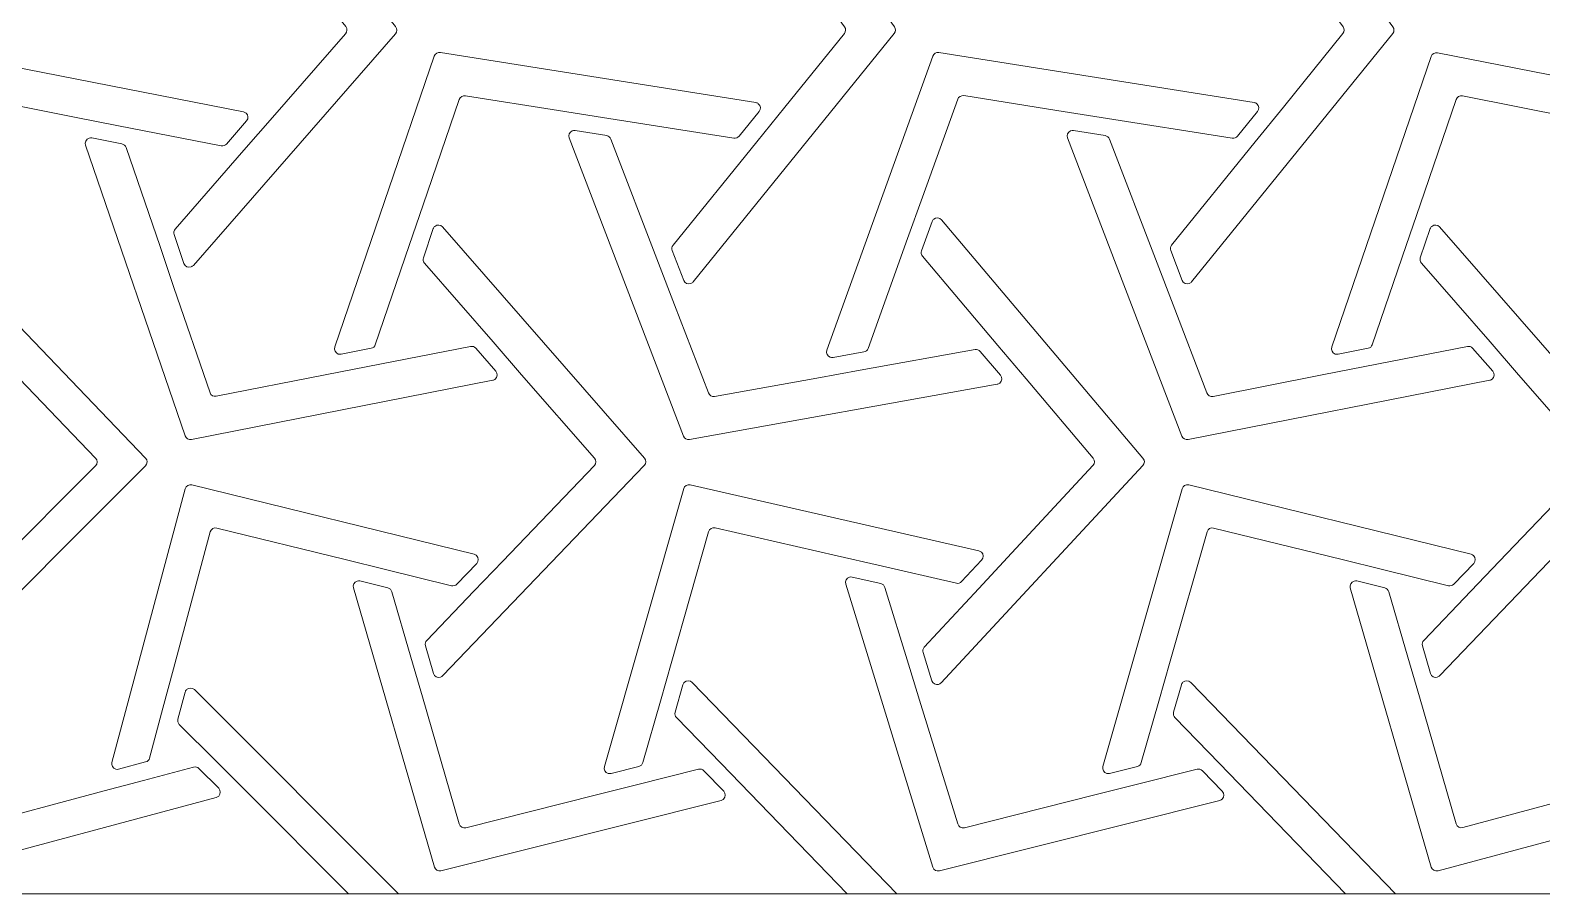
# Model space of a CAD drawing. Header units: millimetres. Extents: x 0.8 to 39, y 0.8 to 33.9.
# Drawn here: x 11.34 to 25.85, y 0.77 to 9.05 of the extents above; entities that cross this region are included whole.
import ezdxf

# ---------------------------------------------------------------- set-up
doc = ezdxf.new("R2010")
doc.units = ezdxf.units.MM
doc.header["$MEASUREMENT"] = 0
doc.layers.add('Layer 1', color=7, linetype='Continuous', lineweight=0)

# ---------------------------------------------------------------- blocks, each defined once
blk = doc.blocks.new('Block_0')
at = {"layer": 'Layer 1', "color": 1, "lineweight": 0, "true_color": 0xff0000}
for points, knots in [([(5.548, 9.05), (5.548, 9.05), (7.94, 4.907), (7.94, 4.907), (7.94, 4.907), (10.331, 0.765), (10.331, 0.765), (10.331, 0.765), (15.114, 0.765), (15.114, 0.765), (15.114, 0.765), (19.897, 0.765), (19.897, 0.765), (19.897, 0.765), (24.68, 0.765), (24.68, 0.765), (24.68, 0.765), (29.463, 0.765), (29.463, 0.765), (29.463, 0.765), (31.855, 4.907), (31.855, 4.907), (31.855, 4.907), (34.246, 9.05), (34.246, 9.05), (34.246, 9.05), (36.638, 13.192), (36.638, 13.192), (36.638, 13.192), (39.029, 17.334), (39.029, 17.334), (39.029, 17.334), (36.638, 21.476), (36.638, 21.476), (36.638, 21.476), (34.246, 25.619), (34.246, 25.619), (34.246, 25.619), (31.855, 29.761), (31.855, 29.761), (31.855, 29.761), (29.463, 33.903), (29.463, 33.903), (29.463, 33.903), (24.68, 33.903), (24.68, 33.903), (24.68, 33.903), (19.897, 33.903), (19.897, 33.903), (19.897, 33.903), (15.114, 33.903), (15.114, 33.903), (15.114, 33.903), (10.331, 33.903), (10.331, 33.903), (10.331, 33.903), (7.94, 29.761), (7.94, 29.761), (7.94, 29.761), (5.548, 25.619), (5.548, 25.619), (5.548, 25.619), (3.157, 21.476), (3.157, 21.476), (3.157, 21.476), (0.765, 17.334), (0.765, 17.334), (0.765, 17.334), (3.157, 13.192), (3.157, 13.192), (3.157, 13.192), (5.548, 9.05), (5.548, 9.05)], [0, 0, 0, 0, 1, 1, 1, 2, 2, 2, 3, 3, 3, 4, 4, 4, 5, 5, 5, 6, 6, 6, 7, 7, 7, 8, 8, 8, 9, 9, 9, 10, 10, 10, 11, 11, 11, 12, 12, 12, 13, 13, 13, 14, 14, 14, 15, 15, 15, 16, 16, 16, 17, 17, 17, 18, 18, 18, 19, 19, 19, 20, 20, 20, 21, 21, 21, 22, 22, 22, 23, 23, 23, 24, 24, 24, 24]), ([(19.634, 9.083), (19.634, 9.083), (17.74, 11.689), (17.74, 11.689), (17.723, 11.713), (17.69, 11.718), (17.666, 11.701), (17.659, 11.695), (17.653, 11.688), (17.649, 11.68), (17.649, 11.68), (17.517, 11.383), (17.517, 11.383), (17.51, 11.366), (17.512, 11.346), (17.523, 11.331), (17.523, 11.331), (18.497, 9.989), (18.497, 9.989), (18.497, 9.989), (18.497, 9.989), (18.497, 9.989), (18.497, 9.989), (18.76, 9.627), (18.76, 9.627), (18.76, 9.627), (18.76, 9.627), (18.76, 9.627), (18.76, 9.627), (19.156, 9.083), (19.156, 9.083), (19.17, 9.063), (19.169, 9.037), (19.154, 9.018), (19.154, 9.018), (18.583, 8.312), (18.583, 8.312), (18.583, 8.312), (18.583, 8.312), (18.583, 8.312), (18.583, 8.312), (18.313, 7.979), (18.313, 7.979), (18.313, 7.979), (18.313, 7.979), (18.313, 7.979), (18.313, 7.979), (17.51, 6.988), (17.51, 6.988), (17.498, 6.973), (17.495, 6.953), (17.502, 6.936), (17.502, 6.936), (17.612, 6.649), (17.612, 6.649), (17.622, 6.622), (17.653, 6.608), (17.68, 6.619), (17.689, 6.622), (17.697, 6.627), (17.703, 6.635), (17.703, 6.635), (19.633, 9.018), (19.633, 9.018), (19.648, 9.037), (19.648, 9.063), (19.634, 9.083)], [0, 0, 0, 0, 1, 1, 1, 2, 2, 2, 3, 3, 3, 4, 4, 4, 5, 5, 5, 6, 6, 6, 7, 7, 7, 8, 8, 8, 9, 9, 9, 10, 10, 10, 11, 11, 11, 12, 12, 12, 13, 13, 13, 14, 14, 14, 15, 15, 15, 16, 16, 16, 17, 17, 17, 18, 18, 18, 19, 19, 19, 20, 20, 20, 21, 21, 21, 22, 22, 22, 22]), ([(24.417, 9.083), (24.417, 9.083), (22.523, 11.689), (22.523, 11.689), (22.506, 11.713), (22.473, 11.718), (22.45, 11.701), (22.442, 11.695), (22.436, 11.688), (22.432, 11.68), (22.432, 11.68), (22.3, 11.383), (22.3, 11.383), (22.293, 11.366), (22.295, 11.346), (22.306, 11.331), (22.306, 11.331), (23.281, 9.989), (23.281, 9.989), (23.281, 9.989), (23.281, 9.989), (23.281, 9.989), (23.281, 9.989), (23.543, 9.627), (23.543, 9.627), (23.543, 9.627), (23.543, 9.627), (23.543, 9.627), (23.543, 9.627), (23.939, 9.083), (23.939, 9.083), (23.953, 9.063), (23.952, 9.037), (23.937, 9.018), (23.937, 9.018), (23.366, 8.312), (23.366, 8.312), (23.366, 8.312), (23.366, 8.312), (23.366, 8.312), (23.366, 8.312), (23.096, 7.979), (23.096, 7.979), (23.096, 7.979), (23.096, 7.979), (23.096, 7.979), (23.096, 7.979), (22.293, 6.988), (22.293, 6.988), (22.281, 6.973), (22.278, 6.953), (22.285, 6.936), (22.285, 6.936), (22.395, 6.649), (22.395, 6.649), (22.405, 6.622), (22.436, 6.608), (22.463, 6.619), (22.472, 6.622), (22.48, 6.627), (22.486, 6.635), (22.486, 6.635), (24.416, 9.018), (24.416, 9.018), (24.431, 9.037), (24.431, 9.063), (24.417, 9.083)], [0, 0, 0, 0, 1, 1, 1, 2, 2, 2, 3, 3, 3, 4, 4, 4, 5, 5, 5, 6, 6, 6, 7, 7, 7, 8, 8, 8, 9, 9, 9, 10, 10, 10, 11, 11, 11, 12, 12, 12, 13, 13, 13, 14, 14, 14, 15, 15, 15, 16, 16, 16, 17, 17, 17, 18, 18, 18, 19, 19, 19, 20, 20, 20, 21, 21, 21, 22, 22, 22, 22]), ([(14.847, 9.084), (14.847, 9.084), (12.92, 11.465), (12.92, 11.465), (12.901, 11.487), (12.868, 11.491), (12.845, 11.472), (12.838, 11.467), (12.832, 11.459), (12.829, 11.45), (12.829, 11.45), (12.719, 11.164), (12.719, 11.164), (12.712, 11.146), (12.715, 11.126), (12.727, 11.111), (12.727, 11.111), (13.53, 10.121), (13.53, 10.121), (13.53, 10.121), (13.8, 9.787), (13.8, 9.787), (13.8, 9.787), (14.369, 9.084), (14.369, 9.084), (14.385, 9.064), (14.385, 9.036), (14.368, 9.016), (14.368, 9.016), (13.666, 8.212), (13.666, 8.212), (13.666, 8.212), (13.666, 8.212), (13.666, 8.212), (13.666, 8.212), (13.392, 7.898), (13.392, 7.898), (13.392, 7.898), (12.732, 7.142), (12.732, 7.142), (12.72, 7.127), (12.716, 7.108), (12.722, 7.09), (12.722, 7.09), (12.817, 6.812), (12.817, 6.812), (12.827, 6.784), (12.857, 6.769), (12.885, 6.779), (12.893, 6.782), (12.901, 6.787), (12.907, 6.794), (12.907, 6.794), (14.846, 9.016), (14.846, 9.016), (14.863, 9.036), (14.863, 9.064), (14.847, 9.084)], [0, 0, 0, 0, 1, 1, 1, 2, 2, 2, 3, 3, 3, 4, 4, 4, 5, 5, 5, 6, 6, 6, 7, 7, 7, 8, 8, 8, 9, 9, 9, 10, 10, 10, 11, 11, 11, 12, 12, 12, 13, 13, 13, 14, 14, 14, 15, 15, 15, 16, 16, 16, 17, 17, 17, 18, 18, 18, 19, 19, 19, 19]), ([(10.437, 8.796), (10.437, 8.796), (9.659, 6.115), (9.659, 6.115), (9.65, 6.087), (9.666, 6.058), (9.695, 6.05), (9.703, 6.047), (9.713, 6.047), (9.722, 6.049), (9.722, 6.049), (9.99, 6.115), (9.99, 6.115), (10.009, 6.119), (10.023, 6.133), (10.029, 6.152), (10.029, 6.152), (10.211, 6.779), (10.211, 6.779), (10.211, 6.779), (10.211, 6.779), (10.211, 6.779), (10.211, 6.779), (10.322, 7.162), (10.322, 7.162), (10.322, 7.162), (10.322, 7.162), (10.322, 7.162), (10.322, 7.162), (10.677, 8.382), (10.677, 8.382), (10.684, 8.408), (10.711, 8.424), (10.738, 8.419), (10.738, 8.419), (11.781, 8.214), (11.781, 8.214), (11.781, 8.214), (11.781, 8.214), (11.781, 8.214), (11.781, 8.214), (12.19, 8.134), (12.19, 8.134), (12.19, 8.134), (12.19, 8.134), (12.19, 8.134), (12.19, 8.134), (13.175, 7.941), (13.175, 7.941), (13.193, 7.937), (13.212, 7.944), (13.225, 7.958), (13.225, 7.958), (13.418, 8.18), (13.418, 8.18), (13.437, 8.202), (13.435, 8.235), (13.413, 8.254), (13.406, 8.26), (13.397, 8.264), (13.388, 8.266), (13.388, 8.266), (10.498, 8.833), (10.498, 8.833), (10.471, 8.839), (10.445, 8.822), (10.437, 8.796)], [0, 0, 0, 0, 1, 1, 1, 2, 2, 2, 3, 3, 3, 4, 4, 4, 5, 5, 5, 6, 6, 6, 7, 7, 7, 8, 8, 8, 9, 9, 9, 10, 10, 10, 11, 11, 11, 12, 12, 12, 13, 13, 13, 14, 14, 14, 15, 15, 15, 16, 16, 16, 17, 17, 17, 18, 18, 18, 19, 19, 19, 20, 20, 20, 21, 21, 21, 22, 22, 22, 22]), ([(15.219, 8.8), (15.219, 8.8), (14.264, 6.011), (14.264, 6.011), (14.255, 5.983), (14.27, 5.953), (14.297, 5.943), (14.306, 5.94), (14.315, 5.94), (14.325, 5.942), (14.325, 5.942), (14.613, 5.998), (14.613, 5.998), (14.632, 6.002), (14.647, 6.015), (14.653, 6.033), (14.653, 6.033), (14.978, 6.983), (14.978, 6.983), (14.978, 6.983), (14.978, 6.983), (14.978, 6.983), (14.978, 6.983), (15.113, 7.376), (15.113, 7.376), (15.113, 7.376), (15.113, 7.376), (15.113, 7.376), (15.113, 7.376), (15.459, 8.386), (15.459, 8.386), (15.467, 8.411), (15.492, 8.425), (15.517, 8.421), (15.517, 8.421), (16.41, 8.28), (16.41, 8.28), (16.41, 8.28), (16.41, 8.28), (16.41, 8.28), (16.41, 8.28), (16.834, 8.213), (16.834, 8.213), (16.834, 8.213), (16.834, 8.213), (16.834, 8.213), (16.834, 8.213), (18.093, 8.013), (18.093, 8.013), (18.112, 8.01), (18.131, 8.018), (18.143, 8.032), (18.143, 8.032), (18.336, 8.271), (18.336, 8.271), (18.354, 8.294), (18.351, 8.327), (18.328, 8.345), (18.321, 8.351), (18.312, 8.355), (18.303, 8.356), (18.303, 8.356), (15.278, 8.836), (15.278, 8.836), (15.252, 8.84), (15.228, 8.825), (15.219, 8.8)], [0, 0, 0, 0, 1, 1, 1, 2, 2, 2, 3, 3, 3, 4, 4, 4, 5, 5, 5, 6, 6, 6, 7, 7, 7, 8, 8, 8, 9, 9, 9, 10, 10, 10, 11, 11, 11, 12, 12, 12, 13, 13, 13, 14, 14, 14, 15, 15, 15, 16, 16, 16, 17, 17, 17, 18, 18, 18, 19, 19, 19, 20, 20, 20, 21, 21, 21, 22, 22, 22, 22]), ([(20.002, 8.801), (20.002, 8.801), (18.986, 5.98), (18.986, 5.98), (18.976, 5.952), (18.991, 5.922), (19.018, 5.912), (19.027, 5.909), (19.036, 5.908), (19.045, 5.91), (19.045, 5.91), (19.34, 5.963), (19.34, 5.963), (19.359, 5.966), (19.374, 5.979), (19.381, 5.997), (19.381, 5.997), (19.76, 7.051), (19.76, 7.051), (19.76, 7.051), (19.76, 7.051), (19.76, 7.051), (19.76, 7.051), (19.903, 7.448), (19.903, 7.448), (19.903, 7.448), (19.903, 7.448), (19.903, 7.448), (19.903, 7.448), (20.241, 8.387), (20.241, 8.387), (20.25, 8.411), (20.274, 8.425), (20.299, 8.422), (20.299, 8.422), (21.193, 8.28), (21.193, 8.28), (21.193, 8.28), (21.193, 8.28), (21.193, 8.28), (21.193, 8.28), (21.617, 8.213), (21.617, 8.213), (21.617, 8.213), (21.617, 8.213), (21.617, 8.213), (21.617, 8.213), (22.876, 8.013), (22.876, 8.013), (22.895, 8.01), (22.914, 8.018), (22.926, 8.032), (22.926, 8.032), (23.119, 8.271), (23.119, 8.271), (23.137, 8.294), (23.134, 8.327), (23.111, 8.345), (23.104, 8.351), (23.095, 8.355), (23.086, 8.356), (23.086, 8.356), (20.06, 8.836), (20.06, 8.836), (20.035, 8.84), (20.011, 8.825), (20.002, 8.801)], [0, 0, 0, 0, 1, 1, 1, 2, 2, 2, 3, 3, 3, 4, 4, 4, 5, 5, 5, 6, 6, 6, 7, 7, 7, 8, 8, 8, 9, 9, 9, 10, 10, 10, 11, 11, 11, 12, 12, 12, 13, 13, 13, 14, 14, 14, 15, 15, 15, 16, 16, 16, 17, 17, 17, 18, 18, 18, 19, 19, 19, 20, 20, 20, 21, 21, 21, 22, 22, 22, 22]), ([(24.785, 8.799), (24.785, 8.799), (23.83, 6.011), (23.83, 6.011), (23.821, 5.983), (23.836, 5.953), (23.863, 5.943), (23.872, 5.94), (23.881, 5.94), (23.891, 5.942), (23.891, 5.942), (24.179, 5.998), (24.179, 5.998), (24.198, 6.002), (24.213, 6.015), (24.219, 6.033), (24.219, 6.033), (24.544, 6.983), (24.544, 6.983), (24.544, 6.983), (24.544, 6.983), (24.544, 6.983), (24.544, 6.983), (24.679, 7.376), (24.679, 7.376), (24.679, 7.376), (24.679, 7.376), (24.679, 7.376), (24.679, 7.376), (25.024, 8.385), (25.024, 8.385), (25.033, 8.41), (25.058, 8.425), (25.084, 8.419), (25.084, 8.419), (26.13, 8.214), (26.13, 8.214), (26.13, 8.214), (26.13, 8.214), (26.13, 8.214), (26.13, 8.214), (26.539, 8.134), (26.539, 8.134), (26.539, 8.134), (26.539, 8.134), (26.539, 8.134), (26.539, 8.134), (27.524, 7.941), (27.524, 7.941), (27.542, 7.937), (27.561, 7.944), (27.574, 7.958), (27.574, 7.958), (27.767, 8.18), (27.767, 8.18), (27.786, 8.202), (27.784, 8.235), (27.762, 8.254), (27.755, 8.26), (27.746, 8.264), (27.737, 8.266), (27.737, 8.266), (24.845, 8.834), (24.845, 8.834), (24.819, 8.839), (24.794, 8.824), (24.785, 8.799)], [0, 0, 0, 0, 1, 1, 1, 2, 2, 2, 3, 3, 3, 4, 4, 4, 5, 5, 5, 6, 6, 6, 7, 7, 7, 8, 8, 8, 9, 9, 9, 10, 10, 10, 11, 11, 11, 12, 12, 12, 13, 13, 13, 14, 14, 14, 15, 15, 15, 16, 16, 16, 17, 17, 17, 18, 18, 18, 19, 19, 19, 20, 20, 20, 21, 21, 21, 22, 22, 22, 22]), ([(12.827, 5.158), (12.827, 5.158), (11.873, 7.947), (11.873, 7.947), (11.863, 7.974), (11.878, 8.004), (11.906, 8.014), (11.914, 8.017), (11.924, 8.017), (11.933, 8.016), (11.933, 8.016), (12.222, 7.959), (12.222, 7.959), (12.24, 7.955), (12.255, 7.942), (12.261, 7.924), (12.261, 7.924), (12.587, 6.974), (12.587, 6.974), (12.587, 6.974), (12.587, 6.974), (12.587, 6.974), (12.587, 6.974), (12.721, 6.581), (12.721, 6.581), (12.721, 6.581), (12.721, 6.581), (12.721, 6.581), (12.721, 6.581), (13.067, 5.572), (13.067, 5.572), (13.075, 5.547), (13.101, 5.533), (13.127, 5.538), (13.127, 5.538), (14.173, 5.743), (14.173, 5.743), (14.173, 5.743), (14.173, 5.743), (14.173, 5.743), (14.173, 5.743), (14.581, 5.823), (14.581, 5.823), (14.581, 5.823), (14.581, 5.823), (14.581, 5.823), (14.581, 5.823), (15.566, 6.016), (15.566, 6.016), (15.585, 6.02), (15.604, 6.013), (15.616, 5.999), (15.616, 5.999), (15.809, 5.778), (15.809, 5.778), (15.829, 5.756), (15.826, 5.722), (15.804, 5.703), (15.797, 5.697), (15.789, 5.693), (15.78, 5.691), (15.78, 5.691), (12.888, 5.123), (12.888, 5.123), (12.862, 5.118), (12.836, 5.133), (12.827, 5.158)], [0, 0, 0, 0, 1, 1, 1, 2, 2, 2, 3, 3, 3, 4, 4, 4, 5, 5, 5, 6, 6, 6, 7, 7, 7, 8, 8, 8, 9, 9, 9, 10, 10, 10, 11, 11, 11, 12, 12, 12, 13, 13, 13, 14, 14, 14, 15, 15, 15, 16, 16, 16, 17, 17, 17, 18, 18, 18, 19, 19, 19, 20, 20, 20, 21, 21, 21, 22, 22, 22, 22]), ([(17.61, 5.155), (17.61, 5.155), (16.512, 8.016), (16.512, 8.016), (16.501, 8.043), (16.515, 8.074), (16.542, 8.084), (16.551, 8.087), (16.56, 8.088), (16.569, 8.087), (16.569, 8.087), (16.873, 8.039), (16.873, 8.039), (16.891, 8.036), (16.907, 8.023), (16.914, 8.006), (16.914, 8.006), (17.371, 6.815), (17.371, 6.815), (17.371, 6.815), (17.371, 6.815), (17.371, 6.815), (17.371, 6.815), (17.524, 6.415), (17.524, 6.415), (17.524, 6.415), (17.524, 6.415), (17.524, 6.415), (17.524, 6.415), (17.849, 5.57), (17.849, 5.57), (17.858, 5.546), (17.883, 5.532), (17.908, 5.537), (17.908, 5.537), (18.89, 5.713), (18.89, 5.713), (18.89, 5.713), (18.89, 5.713), (18.89, 5.713), (18.89, 5.713), (19.305, 5.788), (19.305, 5.788), (19.305, 5.788), (19.305, 5.788), (19.305, 5.788), (19.305, 5.788), (20.408, 5.986), (20.408, 5.986), (20.427, 5.99), (20.446, 5.983), (20.458, 5.969), (20.458, 5.969), (20.651, 5.74), (20.651, 5.74), (20.67, 5.717), (20.667, 5.684), (20.645, 5.665), (20.638, 5.659), (20.629, 5.655), (20.62, 5.653), (20.62, 5.653), (17.668, 5.122), (17.668, 5.122), (17.643, 5.118), (17.619, 5.132), (17.61, 5.155)], [0, 0, 0, 0, 1, 1, 1, 2, 2, 2, 3, 3, 3, 4, 4, 4, 5, 5, 5, 6, 6, 6, 7, 7, 7, 8, 8, 8, 9, 9, 9, 10, 10, 10, 11, 11, 11, 12, 12, 12, 13, 13, 13, 14, 14, 14, 15, 15, 15, 16, 16, 16, 17, 17, 17, 18, 18, 18, 19, 19, 19, 20, 20, 20, 21, 21, 21, 22, 22, 22, 22]), ([(22.392, 5.156), (22.392, 5.156), (21.295, 8.016), (21.295, 8.016), (21.284, 8.043), (21.298, 8.074), (21.325, 8.084), (21.334, 8.087), (21.343, 8.088), (21.352, 8.087), (21.352, 8.087), (21.656, 8.039), (21.656, 8.039), (21.674, 8.036), (21.69, 8.023), (21.697, 8.006), (21.697, 8.006), (22.154, 6.815), (22.154, 6.815), (22.154, 6.815), (22.154, 6.815), (22.154, 6.815), (22.154, 6.815), (22.307, 6.415), (22.307, 6.415), (22.307, 6.415), (22.307, 6.415), (22.307, 6.415), (22.307, 6.415), (22.632, 5.57), (22.632, 5.57), (22.641, 5.546), (22.666, 5.532), (22.691, 5.537), (22.691, 5.537), (23.739, 5.743), (23.739, 5.743), (23.739, 5.743), (23.739, 5.743), (23.739, 5.743), (23.739, 5.743), (24.147, 5.823), (24.147, 5.823), (24.147, 5.823), (24.147, 5.823), (24.147, 5.823), (24.147, 5.823), (25.132, 6.016), (25.132, 6.016), (25.151, 6.02), (25.17, 6.013), (25.182, 5.999), (25.182, 5.999), (25.375, 5.778), (25.375, 5.778), (25.395, 5.756), (25.392, 5.722), (25.37, 5.703), (25.363, 5.697), (25.355, 5.693), (25.346, 5.691), (25.346, 5.691), (22.452, 5.123), (22.452, 5.123), (22.427, 5.118), (22.402, 5.132), (22.392, 5.156)], [0, 0, 0, 0, 1, 1, 1, 2, 2, 2, 3, 3, 3, 4, 4, 4, 5, 5, 5, 6, 6, 6, 7, 7, 7, 8, 8, 8, 9, 9, 9, 10, 10, 10, 11, 11, 11, 12, 12, 12, 13, 13, 13, 14, 14, 14, 15, 15, 15, 16, 16, 16, 17, 17, 17, 18, 18, 18, 19, 19, 19, 20, 20, 20, 21, 21, 21, 22, 22, 22, 22]), ([(22.019, 4.943), (22.019, 4.943), (20.086, 7.232), (20.086, 7.232), (20.067, 7.254), (20.033, 7.257), (20.011, 7.238), (20.004, 7.232), (19.999, 7.224), (19.995, 7.215), (19.995, 7.215), (19.894, 6.933), (19.894, 6.933), (19.888, 6.916), (19.891, 6.896), (19.903, 6.881), (19.903, 6.881), (20.626, 6.026), (20.626, 6.026), (20.626, 6.026), (20.626, 6.026), (20.626, 6.026), (20.626, 6.026), (20.899, 5.704), (20.899, 5.704), (20.899, 5.704), (20.899, 5.704), (20.899, 5.704), (20.899, 5.704), (21.541, 4.943), (21.541, 4.943), (21.558, 4.923), (21.558, 4.893), (21.539, 4.873), (21.539, 4.873), (20.72, 3.992), (20.72, 3.992), (20.72, 3.992), (20.72, 3.992), (20.72, 3.992), (20.72, 3.992), (20.445, 3.695), (20.445, 3.695), (20.445, 3.695), (20.445, 3.695), (20.445, 3.695), (20.445, 3.695), (19.92, 3.131), (19.92, 3.131), (19.908, 3.117), (19.903, 3.097), (19.909, 3.079), (19.909, 3.079), (19.992, 2.809), (19.992, 2.809), (20, 2.781), (20.03, 2.766), (20.058, 2.774), (20.067, 2.777), (20.075, 2.782), (20.081, 2.789), (20.081, 2.789), (22.018, 4.873), (22.018, 4.873), (22.036, 4.893), (22.037, 4.923), (22.019, 4.943)], [0, 0, 0, 0, 1, 1, 1, 2, 2, 2, 3, 3, 3, 4, 4, 4, 5, 5, 5, 6, 6, 6, 7, 7, 7, 8, 8, 8, 9, 9, 9, 10, 10, 10, 11, 11, 11, 12, 12, 12, 13, 13, 13, 14, 14, 14, 15, 15, 15, 16, 16, 16, 17, 17, 17, 18, 18, 18, 19, 19, 19, 20, 20, 20, 21, 21, 21, 22, 22, 22, 22]), ([(17.235, 4.944), (17.235, 4.944), (15.299, 7.163), (15.299, 7.163), (15.28, 7.185), (15.246, 7.187), (15.224, 7.168), (15.217, 7.162), (15.212, 7.154), (15.209, 7.146), (15.209, 7.146), (15.114, 6.867), (15.114, 6.867), (15.108, 6.85), (15.111, 6.83), (15.124, 6.815), (15.124, 6.815), (15.784, 6.059), (15.784, 6.059), (15.784, 6.059), (16.057, 5.745), (16.057, 5.745), (16.057, 5.745), (16.057, 5.745), (16.057, 5.745), (16.057, 5.745), (16.757, 4.944), (16.757, 4.944), (16.775, 4.923), (16.774, 4.892), (16.755, 4.873), (16.755, 4.873), (15.875, 3.955), (15.875, 3.955), (15.875, 3.955), (15.875, 3.955), (15.875, 3.955), (15.875, 3.955), (15.599, 3.668), (15.599, 3.668), (15.599, 3.668), (15.599, 3.668), (15.599, 3.668), (15.599, 3.668), (15.147, 3.196), (15.147, 3.196), (15.134, 3.183), (15.129, 3.163), (15.135, 3.145), (15.135, 3.145), (15.212, 2.879), (15.212, 2.879), (15.22, 2.851), (15.249, 2.835), (15.277, 2.843), (15.286, 2.846), (15.294, 2.851), (15.301, 2.858), (15.301, 2.858), (17.233, 4.873), (17.233, 4.873), (17.252, 4.892), (17.253, 4.923), (17.235, 4.944)], [0, 0, 0, 0, 1, 1, 1, 2, 2, 2, 3, 3, 3, 4, 4, 4, 5, 5, 5, 6, 6, 6, 7, 7, 7, 8, 8, 8, 9, 9, 9, 10, 10, 10, 11, 11, 11, 12, 12, 12, 13, 13, 13, 14, 14, 14, 15, 15, 15, 16, 16, 16, 17, 17, 17, 18, 18, 18, 19, 19, 19, 20, 20, 20, 21, 21, 21, 21]), ([(26.801, 4.944), (26.801, 4.944), (24.865, 7.163), (24.865, 7.163), (24.846, 7.185), (24.812, 7.187), (24.79, 7.168), (24.783, 7.162), (24.778, 7.154), (24.775, 7.146), (24.775, 7.146), (24.68, 6.867), (24.68, 6.867), (24.674, 6.85), (24.677, 6.83), (24.69, 6.815), (24.69, 6.815), (25.35, 6.059), (25.35, 6.059), (25.35, 6.059), (25.623, 5.745), (25.623, 5.745), (25.623, 5.745), (25.623, 5.745), (25.623, 5.745), (25.623, 5.745), (26.323, 4.944), (26.323, 4.944), (26.341, 4.923), (26.34, 4.892), (26.321, 4.873), (26.321, 4.873), (25.441, 3.955), (25.441, 3.955), (25.441, 3.955), (25.441, 3.955), (25.441, 3.955), (25.441, 3.955), (25.165, 3.668), (25.165, 3.668), (25.165, 3.668), (25.165, 3.668), (25.165, 3.668), (25.165, 3.668), (24.713, 3.196), (24.713, 3.196), (24.7, 3.183), (24.695, 3.163), (24.701, 3.145), (24.701, 3.145), (24.778, 2.879), (24.778, 2.879), (24.786, 2.851), (24.815, 2.835), (24.843, 2.843), (24.852, 2.846), (24.86, 2.851), (24.867, 2.858), (24.867, 2.858), (26.799, 4.873), (26.799, 4.873), (26.818, 4.892), (26.819, 4.923), (26.801, 4.944)], [0, 0, 0, 0, 1, 1, 1, 2, 2, 2, 3, 3, 3, 4, 4, 4, 5, 5, 5, 6, 6, 6, 7, 7, 7, 8, 8, 8, 9, 9, 9, 10, 10, 10, 11, 11, 11, 12, 12, 12, 13, 13, 13, 14, 14, 14, 15, 15, 15, 16, 16, 16, 17, 17, 17, 18, 18, 18, 19, 19, 19, 20, 20, 20, 21, 21, 21, 21]), ([(12.448, 4.945), (12.448, 4.945), (10.518, 6.957), (10.518, 6.957), (10.498, 6.978), (10.464, 6.979), (10.443, 6.959), (10.436, 6.953), (10.431, 6.944), (10.429, 6.936), (10.429, 6.936), (10.352, 6.67), (10.352, 6.67), (10.346, 6.652), (10.351, 6.632), (10.364, 6.619), (10.364, 6.619), (10.816, 6.147), (10.816, 6.147), (10.816, 6.147), (10.816, 6.147), (10.816, 6.147), (10.816, 6.147), (11.092, 5.86), (11.092, 5.86), (11.092, 5.86), (11.092, 5.86), (11.092, 5.86), (11.092, 5.86), (11.969, 4.945), (11.969, 4.945), (11.989, 4.924), (11.989, 4.891), (11.969, 4.871), (11.969, 4.871), (11.008, 3.91), (11.008, 3.91), (11.008, 3.91), (11.008, 3.91), (11.008, 3.91), (11.008, 3.91), (10.732, 3.634), (10.732, 3.634), (10.732, 3.634), (10.732, 3.634), (10.732, 3.634), (10.732, 3.634), (10.381, 3.283), (10.381, 3.283), (10.367, 3.27), (10.362, 3.25), (10.367, 3.232), (10.367, 3.232), (10.437, 2.973), (10.437, 2.973), (10.444, 2.944), (10.473, 2.928), (10.501, 2.935), (10.51, 2.938), (10.519, 2.942), (10.525, 2.949), (10.525, 2.949), (12.447, 4.871), (12.447, 4.871), (12.467, 4.891), (12.468, 4.924), (12.448, 4.945)], [0, 0, 0, 0, 1, 1, 1, 2, 2, 2, 3, 3, 3, 4, 4, 4, 5, 5, 5, 6, 6, 6, 7, 7, 7, 8, 8, 8, 9, 9, 9, 10, 10, 10, 11, 11, 11, 12, 12, 12, 13, 13, 13, 14, 14, 14, 15, 15, 15, 16, 16, 16, 17, 17, 17, 18, 18, 18, 19, 19, 19, 20, 20, 20, 21, 21, 21, 22, 22, 22, 22]), ([(12.829, 4.65), (12.829, 4.65), (12.126, 2.025), (12.126, 2.025), (12.118, 1.997), (12.135, 1.968), (12.163, 1.96), (12.172, 1.958), (12.181, 1.958), (12.19, 1.96), (12.19, 1.96), (12.449, 2.03), (12.449, 2.03), (12.468, 2.034), (12.482, 2.049), (12.487, 2.067), (12.487, 2.067), (12.615, 2.547), (12.615, 2.547), (12.615, 2.547), (12.717, 2.924), (12.717, 2.924), (12.717, 2.924), (12.717, 2.924), (12.717, 2.924), (12.717, 2.924), (13.068, 4.236), (13.068, 4.236), (13.076, 4.264), (13.104, 4.281), (13.132, 4.274), (13.132, 4.274), (14.363, 3.971), (14.363, 3.971), (14.363, 3.971), (14.75, 3.876), (14.75, 3.876), (14.75, 3.876), (15.384, 3.721), (15.384, 3.721), (15.402, 3.716), (15.422, 3.722), (15.435, 3.735), (15.435, 3.735), (15.626, 3.935), (15.626, 3.935), (15.646, 3.956), (15.646, 3.989), (15.625, 4.01), (15.618, 4.016), (15.61, 4.021), (15.601, 4.023), (15.601, 4.023), (12.893, 4.688), (12.893, 4.688), (12.865, 4.695), (12.836, 4.678), (12.829, 4.65)], [0, 0, 0, 0, 1, 1, 1, 2, 2, 2, 3, 3, 3, 4, 4, 4, 5, 5, 5, 6, 6, 6, 7, 7, 7, 8, 8, 8, 9, 9, 9, 10, 10, 10, 11, 11, 11, 12, 12, 12, 13, 13, 13, 14, 14, 14, 15, 15, 15, 16, 16, 16, 17, 17, 17, 18, 18, 18, 19, 19, 19, 19]), ([(17.612, 4.652), (17.612, 4.652), (16.852, 1.986), (16.852, 1.986), (16.844, 1.958), (16.86, 1.928), (16.888, 1.92), (16.897, 1.918), (16.907, 1.918), (16.916, 1.92), (16.916, 1.92), (17.182, 1.987), (17.182, 1.987), (17.2, 1.991), (17.215, 2.005), (17.22, 2.024), (17.22, 2.024), (17.388, 2.614), (17.388, 2.614), (17.388, 2.614), (17.388, 2.614), (17.388, 2.614), (17.388, 2.614), (17.497, 2.996), (17.497, 2.996), (17.497, 2.996), (17.497, 2.996), (17.497, 2.996), (17.497, 2.996), (17.851, 4.238), (17.851, 4.238), (17.858, 4.265), (17.886, 4.281), (17.913, 4.275), (17.913, 4.275), (19.083, 4.007), (19.083, 4.007), (19.083, 4.007), (19.083, 4.007), (19.083, 4.007), (19.083, 4.007), (19.478, 3.917), (19.478, 3.917), (19.478, 3.917), (19.478, 3.917), (19.478, 3.917), (19.478, 3.917), (20.229, 3.745), (20.229, 3.745), (20.247, 3.74), (20.266, 3.746), (20.279, 3.76), (20.279, 3.76), (20.471, 3.967), (20.471, 3.967), (20.491, 3.989), (20.49, 4.022), (20.469, 4.042), (20.462, 4.048), (20.453, 4.053), (20.444, 4.055), (20.444, 4.055), (17.674, 4.689), (17.674, 4.689), (17.647, 4.695), (17.619, 4.679), (17.612, 4.652)], [0, 0, 0, 0, 1, 1, 1, 2, 2, 2, 3, 3, 3, 4, 4, 4, 5, 5, 5, 6, 6, 6, 7, 7, 7, 8, 8, 8, 9, 9, 9, 10, 10, 10, 11, 11, 11, 12, 12, 12, 13, 13, 13, 14, 14, 14, 15, 15, 15, 16, 16, 16, 17, 17, 17, 18, 18, 18, 19, 19, 19, 20, 20, 20, 21, 21, 21, 22, 22, 22, 22]), ([(22.394, 4.651), (22.394, 4.651), (21.635, 1.986), (21.635, 1.986), (21.627, 1.958), (21.643, 1.928), (21.671, 1.92), (21.68, 1.918), (21.69, 1.918), (21.699, 1.92), (21.699, 1.92), (21.965, 1.987), (21.965, 1.987), (21.983, 1.991), (21.998, 2.005), (22.003, 2.024), (22.003, 2.024), (22.171, 2.614), (22.171, 2.614), (22.171, 2.614), (22.171, 2.614), (22.171, 2.614), (22.171, 2.614), (22.28, 2.996), (22.28, 2.996), (22.28, 2.996), (22.28, 2.996), (22.28, 2.996), (22.28, 2.996), (22.634, 4.237), (22.634, 4.237), (22.641, 4.264), (22.669, 4.281), (22.697, 4.274), (22.697, 4.274), (23.929, 3.971), (23.929, 3.971), (23.929, 3.971), (24.316, 3.876), (24.316, 3.876), (24.316, 3.876), (24.95, 3.721), (24.95, 3.721), (24.968, 3.716), (24.988, 3.722), (25.001, 3.735), (25.001, 3.735), (25.192, 3.935), (25.192, 3.935), (25.212, 3.956), (25.212, 3.989), (25.191, 4.01), (25.184, 4.016), (25.176, 4.021), (25.167, 4.023), (25.167, 4.023), (22.458, 4.688), (22.458, 4.688), (22.43, 4.695), (22.402, 4.679), (22.394, 4.651)], [0, 0, 0, 0, 1, 1, 1, 2, 2, 2, 3, 3, 3, 4, 4, 4, 5, 5, 5, 6, 6, 6, 7, 7, 7, 8, 8, 8, 9, 9, 9, 10, 10, 10, 11, 11, 11, 12, 12, 12, 13, 13, 13, 14, 14, 14, 15, 15, 15, 16, 16, 16, 17, 17, 17, 18, 18, 18, 19, 19, 19, 20, 20, 20, 20]), ([(20.002, 1.02), (20.002, 1.02), (19.167, 3.737), (19.167, 3.737), (19.158, 3.764), (19.174, 3.794), (19.202, 3.803), (19.21, 3.805), (19.22, 3.806), (19.229, 3.804), (19.229, 3.804), (19.504, 3.741), (19.504, 3.741), (19.523, 3.736), (19.537, 3.723), (19.543, 3.705), (19.543, 3.705), (19.769, 2.968), (19.769, 2.968), (19.769, 2.968), (19.769, 2.968), (19.769, 2.968), (19.769, 2.968), (19.888, 2.582), (19.888, 2.582), (19.888, 2.582), (20.241, 1.435), (20.241, 1.435), (20.25, 1.408), (20.277, 1.392), (20.305, 1.399), (20.305, 1.399), (21.558, 1.714), (21.558, 1.714), (21.558, 1.714), (21.558, 1.714), (21.558, 1.714), (21.558, 1.714), (21.942, 1.81), (21.942, 1.81), (21.942, 1.81), (22.538, 1.96), (22.538, 1.96), (22.556, 1.964), (22.576, 1.959), (22.589, 1.945), (22.589, 1.945), (22.78, 1.748), (22.78, 1.748), (22.8, 1.727), (22.799, 1.694), (22.778, 1.673), (22.772, 1.667), (22.764, 1.662), (22.755, 1.66), (22.755, 1.66), (20.066, 0.985), (20.066, 0.985), (20.038, 0.978), (20.01, 0.993), (20.002, 1.02)], [0, 0, 0, 0, 1, 1, 1, 2, 2, 2, 3, 3, 3, 4, 4, 4, 5, 5, 5, 6, 6, 6, 7, 7, 7, 8, 8, 8, 9, 9, 9, 10, 10, 10, 11, 11, 11, 12, 12, 12, 13, 13, 13, 14, 14, 14, 15, 15, 15, 16, 16, 16, 17, 17, 17, 18, 18, 18, 19, 19, 19, 20, 20, 20, 20]), ([(10.437, 1.023), (10.437, 1.023), (9.734, 3.648), (9.734, 3.648), (9.726, 3.676), (9.743, 3.705), (9.771, 3.713), (9.78, 3.715), (9.79, 3.715), (9.799, 3.713), (9.799, 3.713), (10.058, 3.643), (10.058, 3.643), (10.076, 3.638), (10.09, 3.624), (10.095, 3.606), (10.095, 3.606), (10.224, 3.126), (10.224, 3.126), (10.224, 3.126), (10.325, 2.749), (10.325, 2.749), (10.325, 2.749), (10.325, 2.749), (10.325, 2.749), (10.325, 2.749), (10.676, 1.438), (10.676, 1.438), (10.684, 1.409), (10.713, 1.393), (10.741, 1.4), (10.741, 1.4), (10.741, 1.4), (10.741, 1.4), (10.741, 1.4), (12.052, 1.752), (12.052, 1.752), (12.052, 1.752), (12.052, 1.752), (12.052, 1.752), (12.052, 1.752), (12.429, 1.853), (12.429, 1.853), (12.429, 1.853), (12.429, 1.853), (12.429, 1.853), (12.429, 1.853), (12.909, 1.981), (12.909, 1.981), (12.927, 1.986), (12.947, 1.981), (12.96, 1.968), (12.96, 1.968), (13.15, 1.778), (13.15, 1.778), (13.171, 1.757), (13.171, 1.724), (13.15, 1.703), (13.143, 1.696), (13.135, 1.692), (13.126, 1.689), (13.126, 1.689), (10.502, 0.986), (10.502, 0.986), (10.474, 0.979), (10.445, 0.995), (10.437, 1.023)], [0, 0, 0, 0, 1, 1, 1, 2, 2, 2, 3, 3, 3, 4, 4, 4, 5, 5, 5, 6, 6, 6, 7, 7, 7, 8, 8, 8, 9, 9, 9, 10, 10, 10, 11, 11, 11, 12, 12, 12, 13, 13, 13, 14, 14, 14, 15, 15, 15, 16, 16, 16, 17, 17, 17, 18, 18, 18, 19, 19, 19, 20, 20, 20, 21, 21, 21, 22, 22, 22, 22]), ([(15.22, 1.021), (15.22, 1.021), (14.442, 3.7), (14.442, 3.7), (14.433, 3.728), (14.45, 3.757), (14.478, 3.765), (14.486, 3.768), (14.496, 3.768), (14.505, 3.766), (14.505, 3.766), (14.773, 3.7), (14.773, 3.7), (14.792, 3.695), (14.806, 3.682), (14.812, 3.663), (14.812, 3.663), (14.994, 3.036), (14.994, 3.036), (14.994, 3.036), (14.994, 3.036), (14.994, 3.036), (14.994, 3.036), (15.105, 2.653), (15.105, 2.653), (15.105, 2.653), (15.105, 2.653), (15.105, 2.653), (15.105, 2.653), (15.459, 1.436), (15.459, 1.436), (15.467, 1.408), (15.495, 1.392), (15.523, 1.399), (15.523, 1.399), (16.775, 1.714), (16.775, 1.714), (16.775, 1.714), (16.775, 1.714), (16.775, 1.714), (16.775, 1.714), (17.159, 1.81), (17.159, 1.81), (17.159, 1.81), (17.755, 1.96), (17.755, 1.96), (17.773, 1.964), (17.793, 1.959), (17.806, 1.945), (17.806, 1.945), (17.997, 1.748), (17.997, 1.748), (18.017, 1.727), (18.016, 1.694), (17.995, 1.673), (17.989, 1.667), (17.981, 1.662), (17.972, 1.66), (17.972, 1.66), (15.283, 0.985), (15.283, 0.985), (15.256, 0.978), (15.228, 0.994), (15.22, 1.021)], [0, 0, 0, 0, 1, 1, 1, 2, 2, 2, 3, 3, 3, 4, 4, 4, 5, 5, 5, 6, 6, 6, 7, 7, 7, 8, 8, 8, 9, 9, 9, 10, 10, 10, 11, 11, 11, 12, 12, 12, 13, 13, 13, 14, 14, 14, 15, 15, 15, 16, 16, 16, 17, 17, 17, 18, 18, 18, 19, 19, 19, 20, 20, 20, 21, 21, 21, 21]), ([(24.785, 1.022), (24.785, 1.022), (24.008, 3.7), (24.008, 3.7), (23.999, 3.728), (24.016, 3.757), (24.044, 3.765), (24.053, 3.768), (24.062, 3.768), (24.071, 3.766), (24.071, 3.766), (24.339, 3.7), (24.339, 3.7), (24.358, 3.695), (24.372, 3.682), (24.378, 3.663), (24.378, 3.663), (24.56, 3.036), (24.56, 3.036), (24.56, 3.036), (24.56, 3.036), (24.56, 3.036), (24.56, 3.036), (24.671, 2.653), (24.671, 2.653), (24.671, 2.653), (24.671, 2.653), (24.671, 2.653), (24.671, 2.653), (25.025, 1.436), (25.025, 1.436), (25.033, 1.409), (25.061, 1.393), (25.089, 1.4), (25.089, 1.4), (26.401, 1.752), (26.401, 1.752), (26.401, 1.752), (26.401, 1.752), (26.401, 1.752), (26.401, 1.752), (26.778, 1.853), (26.778, 1.853), (26.778, 1.853), (26.778, 1.853), (26.778, 1.853), (26.778, 1.853), (27.258, 1.981), (27.258, 1.981), (27.276, 1.986), (27.296, 1.981), (27.309, 1.968), (27.309, 1.968), (27.499, 1.778), (27.499, 1.778), (27.52, 1.757), (27.52, 1.724), (27.499, 1.703), (27.492, 1.696), (27.484, 1.692), (27.475, 1.689), (27.475, 1.689), (24.85, 0.986), (24.85, 0.986), (24.822, 0.978), (24.793, 0.994), (24.785, 1.022)], [0, 0, 0, 0, 1, 1, 1, 2, 2, 2, 3, 3, 3, 4, 4, 4, 5, 5, 5, 6, 6, 6, 7, 7, 7, 8, 8, 8, 9, 9, 9, 10, 10, 10, 11, 11, 11, 12, 12, 12, 13, 13, 13, 14, 14, 14, 15, 15, 15, 16, 16, 16, 17, 17, 17, 18, 18, 18, 19, 19, 19, 20, 20, 20, 21, 21, 21, 22, 22, 22, 22]), ([(19.658, 0.765), (19.658, 0.765), (17.694, 2.792), (17.694, 2.792), (17.673, 2.813), (17.64, 2.814), (17.619, 2.794), (17.612, 2.787), (17.607, 2.779), (17.605, 2.77), (17.605, 2.77), (17.53, 2.506), (17.53, 2.506), (17.525, 2.488), (17.529, 2.468), (17.543, 2.455), (17.543, 2.455), (17.97, 2.014), (17.97, 2.014), (17.97, 2.014), (17.97, 2.014), (17.97, 2.014), (17.97, 2.014), (18.246, 1.729), (18.246, 1.729), (18.246, 1.729), (18.246, 1.729), (18.246, 1.729), (18.246, 1.729), (19.18, 0.765), (19.18, 0.765), (19.18, 0.765), (19.658, 0.765), (19.658, 0.765)], [0, 0, 0, 0, 1, 1, 1, 2, 2, 2, 3, 3, 3, 4, 4, 4, 5, 5, 5, 6, 6, 6, 7, 7, 7, 8, 8, 8, 9, 9, 9, 10, 10, 10, 11, 11, 11, 11]), ([(24.441, 0.765), (24.441, 0.765), (22.477, 2.792), (22.477, 2.792), (22.457, 2.813), (22.423, 2.814), (22.402, 2.794), (22.395, 2.787), (22.39, 2.779), (22.388, 2.77), (22.388, 2.77), (22.313, 2.506), (22.313, 2.506), (22.308, 2.488), (22.312, 2.468), (22.326, 2.455), (22.326, 2.455), (22.753, 2.014), (22.753, 2.014), (22.753, 2.014), (22.753, 2.014), (22.753, 2.014), (22.753, 2.014), (23.029, 1.729), (23.029, 1.729), (23.029, 1.729), (23.029, 1.729), (23.029, 1.729), (23.029, 1.729), (23.963, 0.765), (23.963, 0.765), (23.963, 0.765), (24.441, 0.765), (24.441, 0.765)], [0, 0, 0, 0, 1, 1, 1, 2, 2, 2, 3, 3, 3, 4, 4, 4, 5, 5, 5, 6, 6, 6, 7, 7, 7, 8, 8, 8, 9, 9, 9, 10, 10, 10, 11, 11, 11, 11]), ([(14.875, 0.765), (14.875, 0.765), (12.917, 2.724), (12.917, 2.724), (12.896, 2.744), (12.862, 2.744), (12.842, 2.724), (12.835, 2.717), (12.83, 2.709), (12.828, 2.7), (12.828, 2.7), (12.759, 2.441), (12.759, 2.441), (12.754, 2.423), (12.759, 2.403), (12.772, 2.39), (12.772, 2.39), (13.123, 2.039), (13.123, 2.039), (13.123, 2.039), (13.123, 2.039), (13.123, 2.039), (13.123, 2.039), (13.4, 1.762), (13.4, 1.762), (13.4, 1.762), (14.397, 0.765), (14.397, 0.765), (14.397, 0.765), (14.875, 0.765), (14.875, 0.765)], [0, 0, 0, 0, 1, 1, 1, 2, 2, 2, 3, 3, 3, 4, 4, 4, 5, 5, 5, 6, 6, 6, 7, 7, 7, 8, 8, 8, 9, 9, 9, 10, 10, 10, 10])]:
    blk.add_open_spline(points, degree=3, knots=knots, dxfattribs=at)

msp = doc.modelspace()

# ---------------------------------------------------------------- block references
at = {"layer": 'Layer 1'}
msp.add_blockref('Block_0', (0, 0), dxfattribs=at)

doc.saveas('drawing.dxf')
